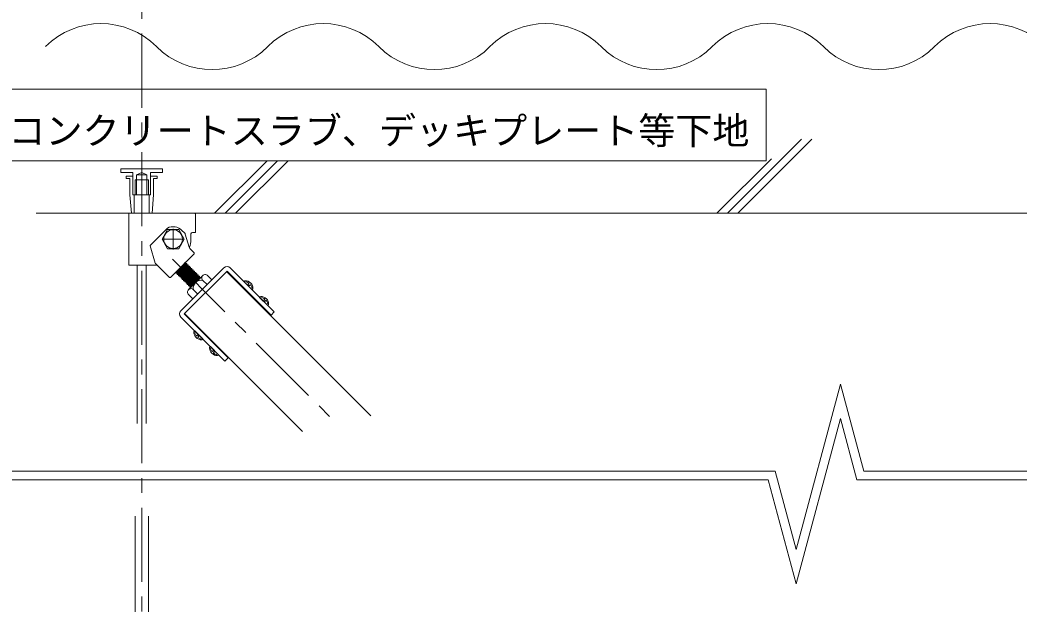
# Model space of a CAD drawing. Units: millimetres at full size, sheet at 1:10; details may follow other scales. Extents: x -2077 to 2023, y -1433 to 1417.
# Drawn here: x -265 to 409, y 645 to 1039 of the extents above; entities that cross this region are included whole.
import ezdxf
from ezdxf.enums import TextEntityAlignment as Align

# ---------------------------------------------------------------- set-up
doc = ezdxf.new("R2010")
doc.units = ezdxf.units.MM
doc.header["$LTSCALE"] = 10
doc.linetypes.add('CHAIN1', pattern=[8, 5, -1, 1, -1])
for name, color, linetype, lineweight in [('1-0_断面', 7, 'Continuous', 9), ('1-1_寸法', 7, 'Continuous', 9), ('1-2_文字', 7, 'Continuous', 9)]:
    doc.layers.add(name, color=color, linetype=linetype, lineweight=lineweight)
doc.styles.add('ＭＳ ゴシック', font='')
doc.styles.get('ＭＳ ゴシック').set_extended_font_data('MS Gothic')

msp = doc.modelspace()

# ---------------------------------------------------------------- linework, layer by layer
at = {"layer": '1-0_断面', "color": 4, "linetype": 'CHAIN1'}
for p, q in [((-182.65, 1270.18), (-182.65, 382.88)), ((-161.97, 877.87), (-51.09, 766.99))]:
    msp.add_line(p, q, dxfattribs=at)
at = {"layer": '1-0_断面'}
for p, q in [((-193.15, 933.99), (-188.65, 933.99)), ((-193.15, 933.99), (-193.15, 932.49)), ((-193.15, 932.49), (-190.65, 932.49)), ((-190.65, 932.49), (-190.65, 921.49)), ((-187.15, 931.49), (-178.15, 931.49)), ((-187.15, 931.49), (-187.15, 921.49)), ((-186.15, 934.99), (-179.15, 934.99)), ((-178.15, 931.49), (-178.15, 921.49)), ((-176.65, 933.99), (-172.15, 933.99)), ((-174.65, 932.49), (-172.15, 932.49)), ((-174.65, 932.49), (-174.65, 921.49)), ((-172.15, 933.99), (-172.15, 932.49)), ((-190.65, 921.49), (-189.65, 908.99)), ((-187.65, 921.49), (-187.65, 908.99)), ((-186.15, 921.49), (-179.15, 921.49)), ((-177.65, 921.49), (-177.65, 908.99)), ((-174.65, 921.49), (-175.65, 908.99)), ((-253.81, 908.99), (1689.45, 908.99)), ((-191.45, 908.99), (-146.95, 908.99)), ((-191.45, 908.99), (-191.45, 873.99)), ((-189.65, 908.99), (-175.65, 908.99)), ((-146.45, 908.49), (-146.45, 895.99)), ((-176.79, 887.46), (-165.29, 898.96)), ((-165.2, 897.99), (-168.95, 891.49)), ((-157.69, 897.99), (-165.2, 897.99)), ((-161.45, 898.49), (-161.45, 884.49)), ((-153.94, 891.49), (-157.69, 897.99)), ((-155.51, 897.43), (-153.74, 895.67)), ((-168.95, 891.49), (-165.2, 884.99)), ((-168.45, 891.49), (-154.45, 891.49)), ((-157.69, 884.99), (-153.94, 891.49)), ((-150.63, 885.97), (-153.24, 894.82)), ((-149.45, 894.99), (-149.45, 890.99)), ((-148.45, 895.99), (-146.45, 895.99)), ((-176.92, 886.97), (-173.5, 875.35)), ((-165.2, 884.99), (-157.69, 884.99)), ((-150.56, 885.79), (-150.45, 885.99)), ((-150.13, 885.12), (-147.3, 882.3)), ((-163.21, 865.68), (-147.3, 881.59)), ((-191.45, 873.99), (-172.23, 873.99)), ((-185.65, 766.99), (-185.65, 873.99)), ((-179.65, 766.99), (-179.65, 873.99)), ((-173.38, 875.14), (-163.92, 865.68)), ((-152.18, 875.02), (-158.69, 867.66)), ((-153.03, 875.02), (-158.69, 868.51)), ((-157.84, 867.66), (-152.18, 874.17)), ((-156.99, 866.82), (-151.33, 873.32)), ((-127.2, 872.1), (-156.19, 843.11)), ((-156.14, 865.97), (-150.49, 872.47)), ((-155.29, 865.12), (-149.64, 871.62)), ((-154.45, 864.27), (-148.79, 870.78)), ((-125.08, 869.98), (-154.07, 840.98)), ((-153.6, 863.42), (-147.94, 869.93)), ((-153.03, 875.87), (-153.03, 875.02)), ((-153.03, 875.02), (-152.18, 875.02)), ((-152.18, 875.02), (-152.18, 874.17)), ((-152.18, 874.17), (-151.33, 874.17)), ((-151.33, 874.17), (-151.33, 873.32)), ((-151.33, 873.32), (-150.49, 873.32)), ((-150.49, 873.32), (-150.49, 872.47)), ((-150.49, 872.47), (-149.64, 872.47)), ((-149.64, 872.47), (-149.64, 871.62)), ((-149.64, 871.62), (-148.79, 871.62)), ((-148.79, 871.62), (-148.79, 870.78)), ((-148.79, 870.78), (-147.94, 870.78)), ((-147.94, 870.78), (-147.94, 869.93)), ((-147.94, 869.93), (-147.09, 869.93)), ((-147.09, 869.93), (-147.09, 869.08)), ((-125.08, 869.98), (-95.38, 840.28)), ((-122.96, 872.1), (-93.26, 842.4)), ((-159.54, 869.36), (-159.54, 868.51)), ((-158.69, 868.51), (-158.69, 867.66)), ((-158.69, 867.66), (-157.84, 867.66)), ((-157.84, 867.66), (-157.84, 866.82)), ((-156.99, 866.82), (-156.99, 865.97)), ((-156.14, 865.97), (-156.14, 865.12)), ((-155.29, 865.12), (-155.29, 864.27)), ((-154.45, 864.27), (-154.45, 863.42)), ((-153.6, 863.42), (-153.6, 862.57)), ((-152.75, 862.57), (-147.09, 869.08)), ((-151.9, 861.72), (-146.24, 868.23)), ((-151.06, 857.42), (-141.52, 866.97)), ((-151.05, 860.88), (-145.39, 867.38)), ((-150.2, 860.03), (-144.55, 866.53)), ((-149.35, 859.18), (-143.7, 865.68)), ((-147.09, 869.08), (-146.24, 869.08)), ((-146.24, 869.08), (-146.24, 868.23)), ((-146.24, 868.23), (-145.39, 868.23)), ((-145.39, 868.23), (-145.39, 867.38)), ((-145.39, 867.38), (-144.55, 867.38)), ((-144.55, 867.38), (-144.55, 866.53)), ((-144.55, 866.53), (-143.7, 866.53)), ((-143.7, 866.53), (-143.7, 865.68)), ((-143.7, 865.68), (-142.85, 865.68)), ((-142.85, 865.68), (-143.19, 865.3)), ((-142.85, 865.68), (-142.85, 865.64)), ((-141.34, 863.61), (-138.51, 860.78)), ((-138.5, 867.13), (-135.33, 863.97)), ((-125.43, 869.62), (-28.11, 772.3)), ((-152.75, 862.57), (-152.75, 861.72)), ((-151.9, 861.72), (-151.9, 860.88)), ((-151.05, 860.88), (-151.05, 860.03)), ((-150.2, 860.03), (-150.2, 859.18)), ((-149.35, 859.18), (-149.35, 859.14)), ((-147.71, 857.25), (-144.88, 854.42)), ((-108.18, 857.32), (-113.68, 862.82)), ((-110.74, 861.11), (-110.27, 861.59)), ((-109.89, 860.26), (-109.42, 860.74)), ((-151.22, 854.4), (-148.06, 851.24)), ((-97.57, 846.72), (-103.07, 852.21)), ((-100.13, 850.5), (-99.66, 850.98)), ((-99.29, 849.66), (-98.81, 850.13)), ((-156.19, 838.86), (-126.49, 809.16)), ((-154.07, 840.98), (-124.37, 811.29)), ((-153.72, 841.34), (-74.07, 761.69)), ((-93.26, 842.4), (-95.38, 840.28)), ((-141.42, 824.09), (-146.91, 829.59)), ((-145.2, 826.65), (-145.68, 826.17)), ((-144.36, 825.8), (-144.83, 825.32)), ((-130.81, 813.48), (-136.31, 818.98)), ((-134.6, 816.04), (-135.07, 815.56)), ((-133.75, 815.19), (-134.22, 814.72)), ((-124.37, 811.29), (-126.49, 809.16)), ((-187.15, 569.46), (-187.15, 704.46)), ((-178.15, 569.46), (-178.15, 704.46))]:
    msp.add_line(p, q, dxfattribs=at)
msp.add_lwpolyline([(-168.65, 938.99), (-196.65, 938.99), (-196.65, 936.49), (-188.65, 936.49), (-188.65, 921.49), (-186.15, 921.49), (-186.15, 934.99), (-182.65, 936.49), (-179.15, 934.99), (-179.15, 921.49), (-176.65, 921.49), (-176.65, 936.49), (-168.65, 936.49)], close=True, dxfattribs=at)
for points in [[(-153.03, 875.87), (-159.54, 868.51), (-158.69, 868.51)], [(-151.33, 874.17), (-157.84, 866.82), (-156.99, 866.82)], [(-150.49, 873.32), (-156.99, 865.97), (-156.14, 865.97)], [(-149.64, 872.47), (-156.14, 865.12), (-155.29, 865.12)], [(-148.79, 871.62), (-155.29, 864.27), (-154.45, 864.27)], [(-147.94, 870.78), (-154.45, 863.42), (-153.6, 863.42)], [(-147.09, 869.93), (-153.6, 862.57), (-152.75, 862.57)], [(-146.24, 869.08), (-152.75, 861.72), (-151.9, 861.72)], [(-145.39, 868.23), (-151.9, 860.88), (-151.05, 860.88)], [(-144.55, 867.38), (-151.05, 860.03), (-150.2, 860.03)], [(-143.7, 866.53), (-150.2, 859.18), (-149.35, 859.18)]]:
    msp.add_lwpolyline(points, dxfattribs=at)
msp.add_circle((-161.45, 891.49), 6.3, dxfattribs=at)
for centre, radius, start, end in [((-146.95, 908.49), 0.5, 0, 90), ((-161.45, 891.49), 8.4, 45, 117.24721), ((-155.16, 894.26), 2, 16.43416, 45), ((-165.81, 891.67), 16.38, 339.73705, 357.64309), ((-148.45, 894.99), 1, 90, 180), ((-176.44, 887.11), 0.5, 135, 196.38954), ((-148.71, 886.54), 2, 196.43416, 225), ((-147.66, 881.95), 0.5, 315, 45), ((-173.02, 875.49), 0.5, 196.38954, 225), ((-125.08, 869.98), 3, 45, 135), ((-163.57, 866.04), 0.5, 225, 315), ((-142.54, 858.45), 5.3, 76.89078, 193.10921), ((-139.92, 865.37), 2.26, 51.02525, 231.02559), ((-113.59, 862.89), 0.117, 134.01915, 216.81377), ((-112.76, 862.06), 1.28, 98.98254, 135.17889), ((-112.66, 858.34), 5, 45.00005, 93.47098), ((-111.89, 863.04), 0.431, 139.13432, 229.51186), ((-149.46, 855.82), 2.26, 38.97439, 218.97475), ((-113.6, 857.4), 5.5, 53.33444, 74.92363), ((-110.06, 860.94), 0.699, 165.81576, 284.18434), ((-110.66, 861.62), 0.394, 355.11562, 29.64836), ((-109.38, 860.34), 0.394, 60.35175, 94.89621), ((-113.6, 857.4), 5.5, 15.07422, 36.66631), ((-112.66, 858.34), 5, 356.52101, 45.00005), ((-107.96, 859.11), 0.431, 220.52147, 310.86638), ((-108.11, 857.42), 0.117, 233.61571, 315.97989), ((-108.94, 858.24), 1.28, 314.91063, 350.99127), ((-102.98, 852.28), 0.117, 134.01915, 216.81377), ((-102.15, 851.46), 1.28, 98.98254, 135.17889), ((-102.05, 847.74), 5, 45.00005, 93.47098), ((-101.28, 852.43), 0.431, 139.13432, 229.51186), ((-102.99, 846.8), 5.5, 53.33444, 74.92363), ((-99.46, 850.33), 0.699, 165.81576, 284.18434), ((-100.05, 851.01), 0.394, 355.11562, 29.64836), ((-98.78, 849.74), 0.394, 60.35175, 94.89621), ((-102.99, 846.8), 5.5, 15.07422, 36.66631), ((-102.05, 847.74), 5, 356.52101, 45.00005), ((-154.07, 840.98), 3, 135, 225), ((-97.35, 848.51), 0.431, 220.52147, 310.86638), ((-97.51, 846.81), 0.117, 233.61571, 315.97989), ((-98.33, 847.63), 1.28, 314.91063, 350.99127), ((-146.16, 828.67), 1.28, 134.82111, 171.01746), ((-146.98, 829.49), 0.117, 53.18623, 135.98085), ((-142.44, 828.56), 5, 176.52902, 224.99995), ((-147.13, 827.79), 0.431, 40.48814, 130.86568), ((-141.5, 829.5), 5.5, 195.07637, 216.66556), ((-142.44, 828.56), 5, 224.99995, 273.47899), ((-145.71, 826.56), 0.394, 240.35164, 274.88438), ((-145.03, 825.97), 0.699, 345.81566, 104.18424), ((-144.44, 825.29), 0.394, 175.10379, 209.64825), ((-141.5, 829.5), 5.5, 233.33369, 254.92578), ((-143.21, 823.87), 0.431, 319.13362, 49.47853), ((-142.34, 824.84), 1.28, 279.00873, 315.08937), ((-141.51, 824.02), 0.117, 314.02011, 36.38429), ((-131.83, 817.96), 5, 176.52902, 224.99995), ((-135.55, 818.06), 1.28, 134.82111, 171.01746), ((-136.53, 817.19), 0.431, 40.48814, 130.86568), ((-136.38, 818.89), 0.117, 53.18623, 135.98085), ((-130.89, 818.9), 5.5, 195.07637, 216.66556), ((-134.43, 815.36), 0.699, 345.81566, 104.18424), ((-131.83, 817.96), 5, 224.99995, 273.47899), ((-135.11, 815.96), 0.394, 240.35164, 274.88438), ((-133.83, 814.68), 0.394, 175.10379, 209.64825), ((-130.89, 818.9), 5.5, 233.33369, 254.92578), ((-132.6, 813.26), 0.431, 319.13362, 49.47853), ((-131.73, 814.24), 1.28, 279.00873, 315.08937), ((-130.9, 813.41), 0.117, 314.02011, 36.38429)]:
    msp.add_arc(centre, radius, start, end, dxfattribs=at)
at = {"layer": '1-1_寸法'}
for p, q in [((212.55, 908.99), (262.55, 958.99)), ((219.62, 908.99), (269.62, 958.99)), ((-133.45, 908.99), (-98.03, 944.42)), ((-126.38, 908.99), (-90.96, 944.42)), ((-119.31, 908.99), (-83.89, 944.42)), ((205.48, 908.99), (242.23, 945.75)), ((288.86, 793.59), (258.96, 681.99)), ((304.56, 734.99), (288.86, 793.59)), ((288.86, 770.4), (258.96, 658.81)), ((299.95, 728.99), (288.86, 770.4)), ((-341.61, 734.99), (244.76, 734.99)), ((258.96, 681.99), (244.76, 734.99)), ((304.56, 734.99), (1154.76, 734.99)), ((-341.61, 728.99), (240.15, 728.99)), ((240.15, 728.99), (258.96, 658.81)), ((299.95, 728.99), (1150.15, 728.99))]:
    msp.add_line(p, q, dxfattribs=at)
for centre, start, end in [((-210.15, 983.93), 45, 135), ((-60.15, 983.93), 45, 135), ((89.85, 983.93), 45, 135), ((239.85, 983.93), 45, 135), ((389.85, 983.93), 45, 135), ((-135.15, 1058.93), 225, 315), ((14.85, 1058.93), 225, 315), ((164.85, 1058.93), 225, 315), ((314.85, 1058.93), 225, 315)]:
    msp.add_arc(centre, 53.03, start, end, dxfattribs=at)
at = {"layer": '1-2_文字'}
for p, q in [((238.65, 992.61), (238.65, 944.42)), ((238.65, 944.42), (-650, 944.42))]:
    msp.add_line(p, q, dxfattribs=at)
msp.add_lwpolyline([(-650, 944.42), (-650, 992.61), (238.65, 992.61)], dxfattribs=at)

# ---------------------------------------------------------------- texts
at = {"layer": '1-2_文字', "style": 'ＭＳ ゴシック'}
msp.add_text('※コンクリートスラブ、デッキプレート等下地', height=18.33, dxfattribs=at).set_placement((-297.6, 950.04), align=Align.BOTTOM_LEFT)

doc.saveas('drawing.dxf')
